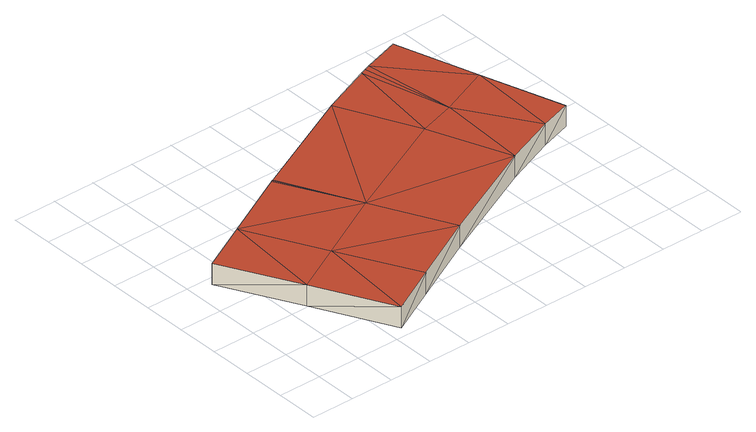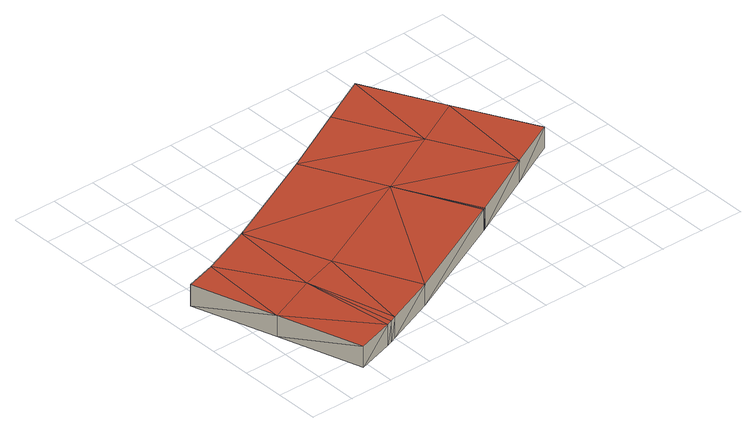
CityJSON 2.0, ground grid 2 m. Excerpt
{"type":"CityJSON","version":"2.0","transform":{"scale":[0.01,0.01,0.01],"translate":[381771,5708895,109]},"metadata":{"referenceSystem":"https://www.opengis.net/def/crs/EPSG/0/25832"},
"CityObjects":{
"building1":{"type":"Building","attributes":{"Geometrietyp2DReferenz":"2000","Gemeindeschluessel":"05911000","function":"53001_1800","roofType":"9999","measuredHeight":1},"geometry":[{"type":"Solid","lod":"2","boundaries":[[[[0,1,2]],[[1,3,2]],[[4,5,0]],[[5,1,0]],[[6,7,4]],[[7,5,4]],[[8,9,6]],[[9,7,6]],[[10,11,8]],[[11,9,8]],[[12,13,10]],[[13,11,10]],[[14,15,12]],[[15,13,12]],[[16,17,14]],[[17,15,14]],[[18,19,16]],[[19,17,16]],[[20,21,18]],[[21,19,18]],[[22,23,20]],[[23,21,20]],[[24,25,22]],[[25,23,22]],[[26,27,24]],[[27,25,24]],[[28,29,26]],[[29,27,26]],[[30,31,28]],[[31,29,28]],[[32,33,30]],[[33,31,30]],[[34,35,32]],[[35,33,32]],[[2,3,34]],[[3,35,34]],[[5,36,3]],[[5,3,1]],[[7,37,36]],[[7,36,5]],[[9,38,7]],[[7,38,37]],[[11,39,9]],[[9,39,38]],[[13,15,39]],[[13,39,11]],[[36,29,31]],[[36,31,33]],[[36,33,3]],[[3,33,35]],[[37,27,29]],[[37,29,36]],[[38,23,25]],[[38,25,27]],[[38,27,37]],[[39,19,38]],[[38,19,21]],[[38,21,23]],[[15,17,19]],[[15,19,39]],[[4,2,40]],[[4,0,2]],[[6,40,41]],[[6,4,40]],[[8,6,42]],[[6,41,42]],[[10,8,43]],[[8,42,43]],[[12,43,14]],[[12,10,43]],[[40,30,28]],[[40,32,30]],[[40,2,32]],[[2,34,32]],[[41,28,26]],[[41,40,28]],[[42,24,22]],[[42,26,24]],[[42,41,26]],[[43,42,18]],[[42,20,18]],[[42,22,20]],[[14,18,16]],[[14,43,18]]]],"semantics":{"surfaces":[{"type":"WallSurface"},{"type":"GroundSurface"},{"type":"RoofSurface"}],"values":[[0,0,0,0,0,0,0,0,0,0,0,0,0,0,0,0,0,0,0,0,0,0,0,0,0,0,0,0,0,0,0,0,0,0,0,0,1,1,1,1,1,1,1,1,1,1,1,1,1,1,1,1,1,1,1,1,1,1,1,1,2,2,2,2,2,2,2,2,2,2,2,2,2,2,2,2,2,2,2,2,2,2,2,2]]}}]}
},
"vertices":[
[1863,697,175],[1863,697,75],[1744,1079,175],[1744,1079,75],[1719,653,175],[1719,653,75],[1482,558,176],[1482,558,76],[1004,329,177],[1004,329,77],[692,167,176],[692,167,76],[466,51,175],[466,51,75],[282,406,175],[282,406,75],[97,761,175],[97,761,75],[324,878,176],[324,878,76],[642,1042,177],[642,1042,77],[647,1045,177],[647,1045,77],[653,1047,177],[653,1047,77],[1163,1292,176],[1163,1292,76],[1400,1387,175],[1400,1387,75],[1427,1398,175],[1427,1398,75],[1454,1408,175],[1454,1408,75],[1626,1462,175],[1626,1462,75],[1508,984,75],[1336,931,76],[826,687,77],[509,522,76],[1508,984,175],[1336,931,176],[826,687,177],[509,522,176]
]}
